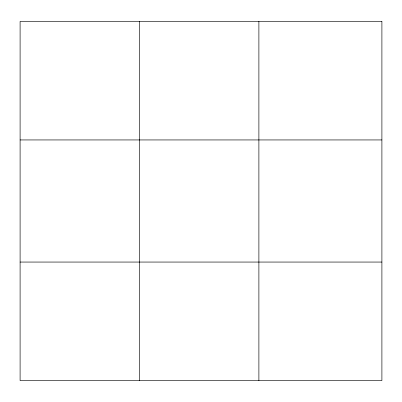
<?xml version="1.0" encoding="UTF-8"?>
<svg xmlns="http://www.w3.org/2000/svg" width="402" height="402" viewBox="0 0 402 402"><rect width="100%" height="100%" fill="white"/><g stroke="black" fill="none" stroke-linecap="round" stroke-linejoin="round"><path stroke-width="0.6" d="M139.494 21.412L139.494 380.588M258.888 21.412L258.888 380.588M20.1 139.941L381.9 139.941M20.1 262.059L381.9 262.059M381.9 21.412L381.9 380.588L20.1 380.588L20.1 21.412L381.9 21.412"/></g></svg>
